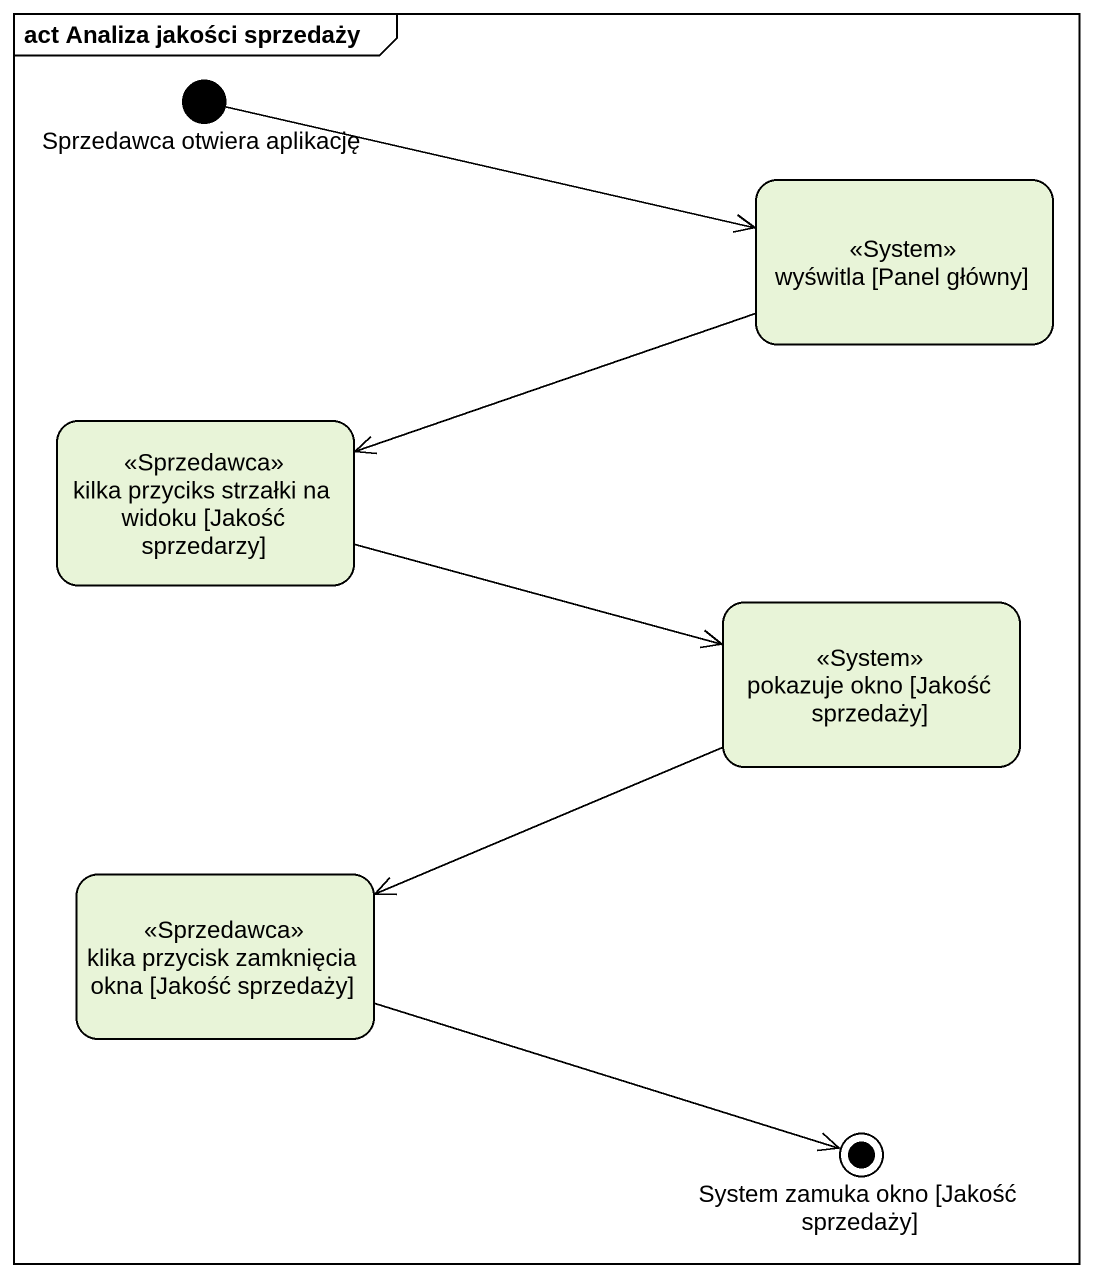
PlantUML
@startuml
mainframe act Analiza jakości sprzedaży
hide empty description
state "Sprzedawca otwiera aplikację" as Sprzedawca_otwiera_aplikację <<start>>
state "wyświtla [Panel główny]" as wyświtla_Panel_główny <<System>>
state "kilka przyciks strzałki na widoku [Jakość sprzedarzy]" as kilka_przyciks_strzałki_na <<Sprzedawca>>
state "pokazuje okno [Jakość sprzedaży]" as pokazuje_okno_Jakość <<System>>
state "klika przycisk zamknięcia okna [Jakość sprzedaży]" as klika_przycisk_zamknięcia <<Sprzedawca>>
state "System zamuka okno [Jakość sprzedaży]" as System_zamuka_okno_Jakość <<end>>
Sprzedawca_otwiera_aplikację -right-> wyświtla_Panel_główny
wyświtla_Panel_główny -left-> kilka_przyciks_strzałki_na
kilka_przyciks_strzałki_na -right-> pokazuje_okno_Jakość
pokazuje_okno_Jakość -left-> klika_przycisk_zamknięcia
klika_przycisk_zamknięcia -right-> System_zamuka_okno_Jakość
@enduml
